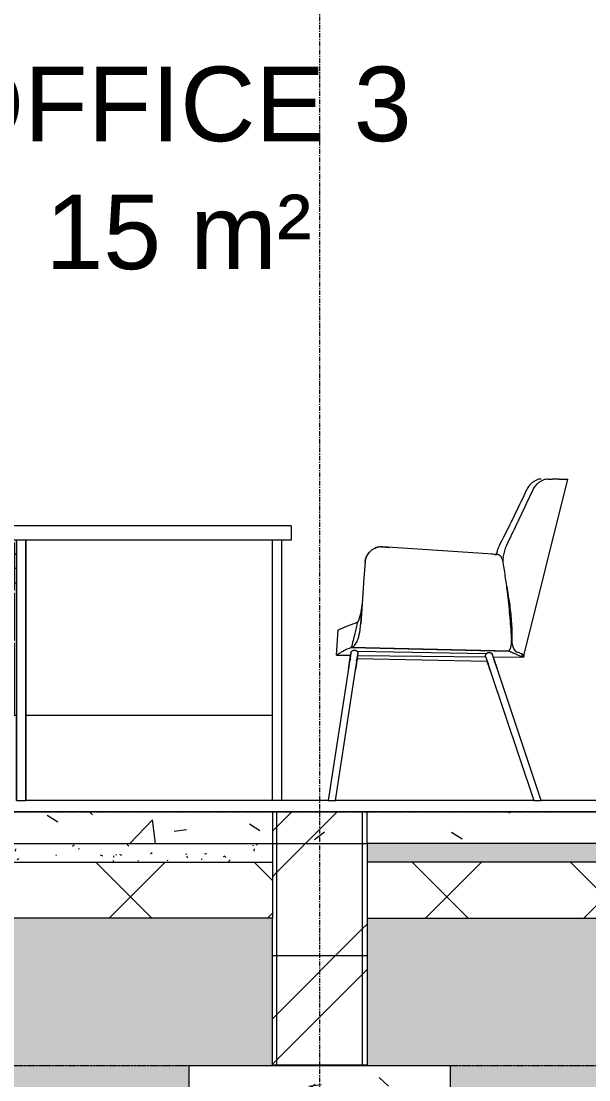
# Model space of a CAD drawing. Header units: millimetres. Extents: x -12186 to 152825, y -4386 to 9463.
# Drawn here: x 48005 to 49528, y -719 to 2120 of the extents above; entities that cross this region are included whole.
import ezdxf

# ---------------------------------------------------------------- set-up
doc = ezdxf.new("R2010")
doc.units = ezdxf.units.MM
doc.linetypes.add('1000 Dashed', pattern=[2, 1, -1])
doc.linetypes.add('Grid Line', pattern=[22.225, 12.7, -3.175, 3.175, -3.175])
for name, color, linetype, lineweight in [('A-AREA-IDEN', 2, 'Continuous', 5), ('A-DETL-GENF', 92, 'Continuous', 5), ('A-DETL-THIN', 151, 'Continuous', 5), ('A-FLOR', 192, 'Continuous', 9), ('A-FLOR-LEVL', 51, 'Continuous', 5), ('A-FLOR-PATT', 8, 'Continuous', 9), ('A-WALL', 113, 'Continuous', 9), ('A-WALL-PATT', 111, 'Continuous', 9), ('C-BLDG-PADS', 91, 'Continuous', 5), ('G-IMPT', 8, 'Continuous', 5), ('I-FURN', 30, 'Continuous', 5), ('I-WALL', 2, 'Continuous', 9), ('S-FNDN', 32, 'Continuous', 9), ('S-GRID', 1, 'Continuous', 5)]:
    doc.layers.add(name, color=color, linetype=linetype, lineweight=lineweight)
doc.styles.add('Arial_2', font='arial.ttf', dxfattribs={"height": 200})
pattern_1 = [(50, (47874, 3166), (728.737, -63.756), [76.2, -838.2]), (355, (47874, 3166), (-140.97, 764.23), [60.96, -670.56]), (100.451, (47934.7, 3160.7), (587.77, 700.467), [64.76, -712.36]), (46.184, (47874, 3369.2), (1084.32, -168.17), [114.3, -1257.3]), (96.636, (47964.3, 3355.2), (949.61, 989.71), [97.14, -1068.54]), (351.184, (47874, 3369.2), (949.62, 989.7), [91.44, -1005.84]), (21, (47975.6, 3318.4), (606.46, -409.06), [76.2, -838.2]), (326, (47975.6, 3318.4), (247.21, 736.75), [60.96, -670.56]), (71.451, (48026.1, 3284.34), (853.67, 327.685), [64.76, -712.36]), (37.5, (47873.98, 3166.03), (12.355, 338.22), [33.528, -628.904, 33.528, -647.192, -673.1]), (37.5, (47873.98, 3166.03), (12.355, 338.22), [-1343.152, 33.528, -639.572]), (7.5, (47874, 3166.03), (267.279, 400.722), [33.528, -354.584, 33.528, -613.664, -256.54]), (7.5, (47874, 3166.03), (267.279, 400.722), [-1035.304, 33.528, -223.012]), (327.5, (47647.42, 3166.03), (542.363, -22.915), [33.528, -220.472, 33.528, -758.952, -1051.56]), (327.5, (47647.42, 3166.03), (542.363, -22.915), [-1046.48, 33.528, -1018.032]), (317.5, (47545.8, 3166.03), (592.517, 101.707), [33.528, -296.672, 33.528, -492.76, -746.76]), (317.5, (47545.8, 3166.03), (592.517, 101.707), [-856.49, 33.53, -713.23])]
pattern_2 = [(45, (47874, 3166.03), (-251.447, 251.447), []), (45, (47874, 3547.03), (-251.447, 251.447), [])]
pattern_3 = [(45, (47873.98, 3166.03), (-212.132, 212.132), []), (135, (47873.98, 3166.03), (-212.132, -212.132), [])]

# ---------------------------------------------------------------- blocks, each defined once
blk = doc.blocks.new('Office_Desk_861 - 12ZDSK07_dwg-1042884-Section B-B')
at = {"layer": 'G-IMPT'}
for p, q in [((1234.7, 766.6), (472.7, 766.6)), ((472.7, 766.6), (472.7, 728.5)), ((1234.7, 766.6), (472.7, 766.6)), ((472.7, 728.5), (472.7, 766.6)), ((1234.7, 766.6), (1234.7, 728.5)), ((1234.7, 766.6), (1234.7, 728.5)), ((1234.7, 728.5), (472.7, 728.5)), ((491.7, 721), (472.7, 721)), ((472.7, 594), (472.7, 721)), ((491.7, 721), (472.7, 721)), ((472.7, 594), (472.7, 721)), ((491.7, 721), (491.7, 594)), ((498.1, 728.5), (498.1, 30)), ((498.1, 30), (498.1, 728.5)), ((523.4, 30), (523.4, 728.5)), ((523.4, 728.5), (523.4, 30)), ((1184, 728.5), (1184, 30)), ((1184, 728.5), (1184, 30)), ((1209.3, 728.5), (1209.3, 30)), ((1209.3, 728.5), (1209.3, 30)), ((-214.4, 690.4), (-543.3, 690.4)), ((-543.3, 690.4), (-543.3, 652.3)), ((-543.3, 690.4), (-214.4, 690.4)), ((-543.3, 690.4), (-543.3, 652.3)), ((-183.2, 690.4), (-200.7, 690.4)), ((-200.7, 690.4), (-183.2, 690.4)), ((472.7, 690.4), (-167.6, 690.4)), ((-167.6, 690.4), (472.7, 690.4)), ((498.1, 690.4), (491.7, 690.4)), ((491.7, 690.4), (498.1, 690.4)), ((438.5, 651.3), (438.5, 662.7)), ((472.7, 662.7), (438.5, 662.7)), ((-211.1, 652.3), (-543.3, 652.3)), ((-517.9, 30), (-517.9, 652.3)), ((-517.9, 652.3), (-517.9, 30)), ((-492.6, 652.3), (-492.6, 644.8)), ((-492.6, 652.3), (-492.6, 644.8)), ((-492.6, 652.3), (-492.6, 644.8)), ((-492.6, 644.8), (-492.6, 652.3)), ((-492.6, 644.8), (-211.1, 644.8)), ((-492.6, 644.8), (-492.6, 517.8)), ((-211.1, 644.8), (-492.6, 644.8)), ((-492.6, 517.8), (-492.6, 644.8)), ((-172.4, 652.3), (-198, 652.3)), ((-197.7, 644.8), (-170.4, 644.8)), ((-170.4, 644.8), (-197.7, 644.8)), ((438.5, 652.3), (-157, 652.3)), ((-155.2, 644.8), (-102.1, 644.8)), ((-102.1, 644.8), (-155.2, 644.8)), ((-102.1, 644.8), (-102.1, 652.3)), ((-102.1, 644.8), (-102.1, 652.3)), ((-102.1, 644.8), (-102.1, 652.3)), ((-102.1, 644.8), (-102.1, 517.8)), ((-102.1, 644.8), (-102.1, 517.8)), ((438.5, 651.3), (472.7, 651.3)), ((498.1, 652.3), (491.7, 652.3)), ((-102.1, 614.3), (-9.4, 614.3)), ((245.6, 614.3), (472.7, 614.3)), ((491.7, 614.3), (498.1, 614.3)), ((-342.9, 586.5), (-251.8, 586.5)), ((-342.9, 586.5), (-342.9, 575.1)), ((-251.8, 575.1), (-342.9, 575.1)), ((-251.8, 575.1), (-251.8, 586.5)), ((491.7, 594), (472.7, 594)), ((491.7, 594), (472.7, 594)), ((491.7, 586.4), (472.7, 586.4)), ((472.7, 459.4), (472.7, 586.4)), ((491.7, 586.4), (472.7, 586.4)), ((472.7, 459.4), (472.7, 586.4)), ((491.7, 586.4), (491.7, 459.4)), ((-492.6, 517.8), (-492.6, 510.2)), ((-492.6, 517.8), (-492.6, 510.2)), ((-219.3, 517.8), (-492.6, 517.8)), ((-219.3, 517.8), (-492.6, 517.8)), ((-492.6, 517.8), (-492.6, 510.2)), ((-492.6, 510.2), (-492.6, 517.8)), ((-166.8, 517.8), (-205.6, 517.8)), ((-166.8, 517.8), (-205.6, 517.8)), ((-102.1, 517.8), (-151.7, 517.8)), ((-102.1, 517.8), (-151.7, 517.8)), ((-102.1, 510.2), (-102.1, 517.8)), ((-102.1, 510.2), (-102.1, 517.8)), ((438.5, 528), (472.7, 528)), ((438.5, 528), (438.5, 516.7)), ((472.7, 516.7), (438.5, 516.7)), ((-492.6, 510.2), (-220.5, 510.2)), ((-492.6, 258.7), (-492.6, 510.2)), ((-492.6, 258.7), (-492.6, 510.2)), ((-492.6, 510.2), (-220.5, 510.2)), ((-207.1, 510.2), (-167.7, 510.2)), ((-207.1, 510.2), (-167.7, 510.2)), ((-152.7, 510.2), (-102.1, 510.2)), ((-152.7, 510.2), (-102.1, 510.2)), ((-102.1, 510.2), (-102.1, 396.6)), ((-102.1, 510.2), (-102.1, 396.6)), ((-102.1, 396.6), (-102.1, 510.2)), ((472.7, 459.4), (491.7, 459.4)), ((491.7, 459.4), (472.7, 459.4)), ((-251.8, 451.8), (-342.9, 451.8)), ((-342.9, 440.5), (-342.9, 451.8)), ((-251.8, 440.5), (-342.9, 440.5)), ((-251.8, 440.5), (-251.8, 451.8)), ((491.7, 451.8), (472.7, 451.8)), ((472.7, 258.7), (472.7, 451.8)), ((491.7, 451.8), (472.7, 451.8)), ((472.7, 258.7), (472.7, 451.8)), ((491.7, 451.8), (491.7, 258.7)), ((-102.1, 370), (-102.1, 337.2)), ((-102.1, 370), (-102.1, 337.2)), ((-102.1, 337.2), (-102.1, 370)), ((438.5, 382), (438.5, 393.4)), ((472.7, 393.4), (438.5, 393.4)), ((438.5, 382), (472.7, 382)), ((-102.1, 318.7), (-102.1, 258.7)), ((-102.1, 318.7), (-102.1, 258.7)), ((-102.1, 258.7), (-102.1, 318.7)), ((-492.6, 258.7), (-492.6, 30)), ((-492.6, 258.7), (-492.6, 30)), ((-102.1, 258.7), (-492.6, 258.7)), ((-102.1, 258.7), (-492.6, 258.7)), ((-102.1, 258.7), (39.3, 258.7)), ((86.8, 258.7), (153.8, 258.7)), ((216.3, 258.7), (472.7, 258.7)), ((491.7, 258.7), (472.7, 258.7)), ((491.7, 258.7), (472.7, 258.7)), ((491.7, 258.7), (498.1, 258.7)), ((523.4, 258.7), (1184, 258.7)), ((523.4, 258.7), (1184, 258.7)), ((498.1, 30), (523.4, 30)), ((1209.3, 30), (1184, 30))]:
    blk.add_line(p, q, dxfattribs=at)
blk = doc.blocks.new('Office_Desk_861 - Office_Desk_861-1042890-Section B-B')
blk.add_blockref('Office_Desk_861 - 12ZDSK07_dwg-1042884-Section B-B', (0, 0))
blk = doc.blocks.new('Coalesse_Bindu_LowBackGuestChair - FABRIC-1042231-Section B-B')
at = {"layer": 'I-FURN'}
for p, q in [((1480.6, 710.3), (1498.3, 709.1)), ((1498.3, 709.1), (1480.6, 710.3)), ((1480.6, 710.3), (1498.3, 709.1)), ((1498.3, 709.1), (1480.6, 710.3)), ((1785.8, 690), (1780.6, 690.3)), ((1780.6, 690.3), (1785.8, 690)), ((1356.4, 420.2), (1393.5, 419.7)), ((1393.9, 415.9), (1393.7, 414.7)), ((1412.3, 411.1), (1760.8, 404.2)), ((1412.3, 411.1), (1760.8, 404.2)), ((1777.1, 415.4), (1855.9, 414.5)), ((1858.8, 414.6), (1856, 414.6)), ((1859.1, 415.9), (1858.8, 414.6)), ((1858.8, 414.6), (1859.1, 415.9)), ((1388.9, 383.9), (1334.6, 30)), ((1388.9, 383.9), (1334.6, 30)), ((1353.9, 30), (1407.8, 381)), ((1353.9, 30), (1407.8, 381)), ((1769.4, 378.6), (1886.2, 30)), ((1769.4, 378.6), (1886.2, 30)), ((1906.3, 30), (1787.5, 384.6)), ((1906.3, 30), (1787.5, 384.6))]:
    blk.add_line(p, q, dxfattribs=at)
at = {"layer": 'I-FURN', "flags": 128}
for points in [[(1393.5, 413.5), (1393.3, 412.2), (1393.1, 410.8), (1392.9, 409.4), (1392.6, 408), (1392.4, 406.4), (1392.2, 404.9), (1391.9, 403.3), (1391.7, 401.6), (1391.4, 400), (1391.1, 398.2), (1390.9, 396.5), (1390.6, 394.7), (1390.3, 392.9), (1390, 391), (1389.7, 389.2), (1389.5, 387.3), (1389.2, 385.4), (1388.9, 383.9)], [(1388.9, 383.9), (1389.2, 385.8), (1389.5, 387.7), (1389.8, 389.6), (1390.1, 391.5), (1390.4, 393.3), (1390.7, 395.1), (1390.9, 396.9), (1391.2, 398.6), (1391.5, 400.3), (1391.7, 402), (1392, 403.6), (1392.2, 405.2), (1392.4, 406.8), (1392.7, 408.3), (1392.9, 409.7), (1393.1, 411.1), (1393.3, 412.5)], [(1393.5, 413.8), (1393.7, 415), (1393.9, 416.2)], [(1394.3, 419.1), (1393.8, 415.4), (1393.6, 414.1)], [(1393.6, 414.1), (1393.8, 415.3), (1394.3, 418.9)], [(1407.8, 381), (1408.1, 382.9), (1408.4, 384.8), (1408.6, 386.7), (1408.9, 388.6), (1409.2, 390.4), (1409.5, 392.2), (1409.8, 394), (1410, 395.7), (1410.3, 397.4), (1410.5, 399.1)], [(1410.5, 398.7), (1410.2, 397.1), (1410, 395.3), (1409.7, 393.6), (1409.4, 391.8), (1409.1, 390), (1408.9, 388.2), (1408.6, 386.3), (1408.3, 384.4), (1408, 382.5), (1407.8, 381)], [(1412.3, 410.6), (1412.1, 409.3), (1411.9, 407.9), (1411.7, 406.5), (1411.5, 405.1), (1411.2, 403.6), (1411, 402), (1410.7, 400.4)], [(1410.8, 400.7), (1411, 402.3), (1411.3, 403.9), (1411.5, 405.4), (1411.7, 406.8), (1411.9, 408.2), (1412.2, 409.6), (1412.4, 410.9)], [(1782.3, 400.1), (1782.8, 398.6), (1783.3, 397.1), (1783.8, 395.6), (1784.3, 394), (1784.8, 392.4), (1785.4, 390.8), (1785.9, 389.2), (1786.5, 387.6), (1787, 385.9), (1787.5, 384.6)], [(1787.5, 384.6), (1786.9, 386.3), (1786.4, 387.9), (1785.8, 389.6), (1785.3, 391.2), (1784.7, 392.8), (1784.2, 394.4), (1783.7, 395.9), (1783.2, 397.4), (1782.7, 398.9), (1782.4, 399.6)], [(1764.2, 394), (1764.7, 392.6), (1765.2, 391.1), (1765.7, 389.5), (1766.3, 388), (1766.8, 386.4), (1767.3, 384.8), (1767.9, 383.1), (1768.4, 381.5), (1769, 379.9), (1769.4, 378.6)], [(1769.4, 378.6), (1768.8, 380.2), (1768.3, 381.9), (1767.7, 383.5), (1767.2, 385.1), (1766.7, 386.7), (1766.1, 388.3), (1765.6, 389.9), (1765.1, 391.4), (1764.6, 392.9)]]:
    blk.add_lwpolyline(points, dxfattribs=at)
at = {"layer": 'I-FURN'}
for points in [[(1480.6, 710.3), (1479.5, 710.4), (1478.3, 710.4), (1477.2, 710.4)], [(1480.6, 710.3), (1479.5, 710.4), (1478.3, 710.4), (1477.2, 710.4)], [(1477.3, 710.4), (1478.4, 710.4), (1479.5, 710.4), (1480.6, 710.3)], [(1477.3, 710.4), (1478.4, 710.4), (1479.5, 710.4), (1480.6, 710.3)], [(1785.7, 690), (1784, 690.1), (1782.3, 690.2), (1780.6, 690.3)], [(1785.7, 690), (1784, 690.1), (1782.3, 690.2), (1780.6, 690.3)], [(1855.7, 414.6), (1856, 414.4), (1856, 414.4), (1855.7, 414.6)]]:
    blk.add_open_spline(points, degree=3, dxfattribs=at)
blk = doc.blocks.new('Coalesse_Bindu_LowBackGuestChair - FABRIC-V227-Section B-B')
at = {"layer": 'I-FURN'}
for p, q in [((1859.6, 417.9), (1977.6, 892.1)), ((1925.1, 892.1), (1935.4, 892.1)), ((1953.3, 892.1), (1935.4, 892.1)), ((1953.3, 892.1), (1977.6, 892.1)), ((1480.6, 710.3), (1498.9, 709.1)), ((1789.7, 689.7), (1480.6, 710.3)), ((1480.6, 710.3), (1498.3, 709.1)), ((1498.9, 709.1), (1480.6, 710.3)), ((1780.6, 690.3), (1785.8, 690)), ((1421.8, 503.6), (1425.3, 554.2)), ((1356.4, 420.2), (1361.1, 487.5)), ((1820.5, 430.9), (1396.4, 440.2)), ((1396.4, 440.2), (1817.3, 431)), ((1759.1, 423.3), (1411.5, 430.1)), ((1826.6, 427.6), (1824.2, 428.4)), ((1356.4, 420.2), (1394.7, 419.7)), ((1412.3, 411.1), (1760.9, 404.2)), ((1412.3, 411.1), (1760.9, 404.2)), ((1412.8, 413.5), (1412.4, 411.4)), ((1413.7, 419.8), (1414.1, 422.2)), ((1413.7, 419.5), (1757.3, 415.6)), ((1757.4, 414.4), (1758.5, 411.1)), ((1777.1, 415.4), (1855.9, 414.5)), ((1853.1, 423.9), (1855.9, 414.5)), ((1858.8, 414.6), (1856, 414.6)), ((1858.8, 414.6), (1859.1, 415.9)), ((1388.9, 383.9), (1334.6, 30)), ((1388.9, 383.9), (1334.6, 30)), ((1353.9, 30), (1407.8, 381)), ((1353.9, 30), (1407.8, 381)), ((1769.4, 378.6), (1886.2, 30)), ((1769.4, 378.6), (1886.2, 30)), ((1906.3, 30), (1787.5, 384.6)), ((1906.3, 30), (1787.5, 384.6))]:
    blk.add_line(p, q, dxfattribs=at)
at = {"layer": 'I-FURN', "flags": 128}
for points in [[(1805.2, 736.8), (1799.4, 725.3), (1793.6, 713.8)], [(1433.3, 669.1), (1430.4, 627.3), (1427.5, 585.7), (1424.6, 544.5), (1421.8, 503.6)], [(1817.5, 578.9), (1818.6, 572.3), (1819.6, 565.7)], [(1826.9, 462.5), (1827.6, 452.1), (1829.5, 443.2), (1832.4, 436.2), (1836.2, 431.2)], [(1395.3, 425.5), (1395.4, 425.8), (1395.5, 426.2), (1395.6, 426.6), (1395.7, 426.9), (1395.8, 427.3), (1395.9, 427.7), (1396.1, 428), (1396.2, 428.3), (1396.4, 428.7), (1396.6, 429), (1396.8, 429.3), (1397, 429.6), (1397.3, 429.9), (1397.5, 430.2), (1397.8, 430.5), (1398, 430.8), (1398.3, 431.1), (1398.6, 431.3), (1398.9, 431.5), (1399.2, 431.8), (1399.5, 432), (1399.8, 432.2), (1400.2, 432.4), (1400.5, 432.6), (1400.9, 432.7), (1401.2, 432.9), (1401.6, 433), (1401.9, 433.1), (1402.3, 433.2), (1402.7, 433.3), (1403, 433.4), (1403.4, 433.4), (1403.8, 433.5), (1404.2, 433.5), (1404.6, 433.5), (1404.9, 433.5), (1405.3, 433.5), (1405.7, 433.5), (1406.1, 433.4), (1406.2, 433.4)], [(1406.2, 433.4), (1406.6, 433.4), (1406.9, 433.3), (1407.3, 433.2), (1407.7, 433.1), (1408, 433), (1408.4, 432.8), (1408.7, 432.7), (1409.1, 432.5), (1409.4, 432.3), (1409.7, 432.1), (1410, 431.9), (1410.4, 431.7), (1410.7, 431.5), (1411, 431.2), (1411.2, 431), (1411.5, 430.7), (1411.8, 430.4), (1412, 430.1), (1412.3, 429.8), (1412.5, 429.5), (1412.7, 429.2), (1412.9, 428.9), (1413.1, 428.6), (1413.3, 428.2), (1413.4, 427.9), (1413.6, 427.5), (1413.7, 427.2), (1413.8, 426.8), (1413.9, 426.4), (1414, 426.1), (1414.1, 425.7), (1414.2, 425.3), (1414.2, 425), (1414.2, 424.6), (1414.3, 424.2), (1414.3, 423.8), (1414.2, 423.4), (1414.2, 423), (1414.2, 422.7), (1414.1, 422.6)], [(1757.2, 414.8), (1757.1, 415.2), (1757, 415.6), (1757, 415.9), (1756.9, 416.3), (1756.8, 416.7), (1756.8, 417.1), (1756.8, 417.4), (1756.8, 417.8), (1756.8, 418.2), (1756.8, 418.6), (1756.8, 419), (1756.9, 419.3), (1756.9, 419.7), (1757, 420.1), (1757.1, 420.5), (1757.2, 420.8), (1757.4, 421.2), (1757.5, 421.5), (1757.6, 421.9), (1757.8, 422.2), (1758, 422.6), (1758.2, 422.9), (1758.4, 423.2), (1758.6, 423.5), (1758.9, 423.8), (1759.1, 424.1), (1759.4, 424.4), (1759.6, 424.7), (1759.9, 424.9), (1760.2, 425.2), (1760.5, 425.4), (1760.8, 425.6), (1761.1, 425.9), (1761.4, 426.1), (1761.8, 426.2), (1762.1, 426.4), (1762.4, 426.6), (1762.8, 426.7), (1763.2, 426.9), (1763.3, 426.9)], [(1763.3, 426.9), (1763.6, 427), (1764, 427.1), (1764.4, 427.2), (1764.7, 427.3), (1765.1, 427.3), (1765.5, 427.4), (1765.9, 427.4), (1766.2, 427.4), (1766.6, 427.4), (1767, 427.4), (1767.4, 427.3), (1767.8, 427.3), (1768.1, 427.2), (1768.5, 427.1), (1768.9, 427), (1769.2, 426.9), (1769.6, 426.8), (1770, 426.6), (1770.3, 426.5), (1770.6, 426.3), (1771, 426.1), (1771.3, 425.9), (1771.6, 425.7), (1771.9, 425.5), (1772.2, 425.3), (1772.5, 425), (1772.8, 424.8), (1773.1, 424.5), (1773.4, 424.2), (1773.6, 424), (1773.8, 423.7), (1774.1, 423.4), (1774.3, 423), (1774.5, 422.7), (1774.7, 422.4), (1774.8, 422), (1775, 421.7), (1775.1, 421.3), (1775.3, 421), (1775.3, 420.9)], [(1824.2, 428.4), (1821.6, 429.7), (1820.2, 430.8)], [(1395.3, 425.5), (1395.3, 425.4), (1395.3, 425.3), (1395.3, 425.1), (1395.2, 424.8), (1395.2, 424.5), (1395.1, 424.1), (1395, 423.6), (1394.9, 423), (1394.8, 422.4), (1394.7, 421.7), (1394.6, 420.9), (1394.5, 420), (1394.3, 419.1), (1394.2, 418.1), (1394, 417), (1393.9, 415.9), (1393.7, 414.7), (1393.5, 413.5), (1393.3, 412.2), (1393.1, 410.8), (1392.9, 409.4), (1392.6, 408), (1392.4, 406.4), (1392.2, 404.9), (1391.9, 403.3), (1391.7, 401.6), (1391.4, 400), (1391.1, 398.2), (1390.9, 396.5), (1390.6, 394.7), (1390.3, 392.9), (1390, 391), (1389.7, 389.2), (1389.5, 387.3), (1389.2, 385.4), (1388.9, 383.9)], [(1388.9, 383.9), (1389.2, 385.8), (1389.5, 387.7), (1389.8, 389.6), (1390.1, 391.5), (1390.4, 393.3), (1390.7, 395.1), (1390.9, 396.9), (1391.2, 398.6), (1391.5, 400.3), (1391.7, 402), (1392, 403.6), (1392.2, 405.2), (1392.4, 406.8), (1392.7, 408.3), (1392.9, 409.7), (1393.1, 411.1), (1393.3, 412.5)], [(1393.5, 413.8), (1393.7, 415), (1393.9, 416.2)], [(1395.2, 407.2), (1395, 407.5), (1394.8, 407.8), (1394.6, 408.1), (1394.5, 408.5), (1394.3, 408.8), (1394.1, 409.2), (1394, 409.5), (1393.9, 409.9), (1393.8, 410.3), (1393.7, 410.6), (1393.6, 411), (1393.6, 411.4), (1393.5, 411.8), (1393.5, 412.1), (1393.5, 412.5), (1393.5, 412.9), (1393.5, 413.3), (1393.5, 413.7), (1393.6, 414)], [(1395.3, 425.1), (1394.3, 419.1), (1393.8, 415.4), (1393.6, 414.1)], [(1393.6, 414.1), (1393.8, 415.3), (1394.3, 418.9), (1394.6, 420.5)], [(1395.3, 425.1), (1395.3, 425.3), (1395.3, 425.4), (1395.3, 425.5)], [(1407.8, 381), (1408.1, 382.9), (1408.4, 384.8), (1408.6, 386.7), (1408.9, 388.6), (1409.2, 390.4), (1409.5, 392.2), (1409.8, 394), (1410, 395.7), (1410.3, 397.4), (1410.5, 399.1), (1410.8, 400.7), (1411, 402.3), (1411.3, 403.9), (1411.5, 405.4), (1411.7, 406.8), (1411.9, 408.2), (1412.2, 409.6), (1412.4, 410.9), (1412.5, 412.1), (1412.7, 413.3), (1412.9, 414.4), (1413, 415.4), (1413.2, 416.4), (1413.3, 417.3), (1413.5, 418.2), (1413.6, 418.9), (1413.7, 419.6), (1413.8, 420.3), (1413.9, 420.8), (1413.9, 421.3), (1414, 421.7), (1414.1, 422), (1414.1, 422.3), (1414.1, 422.4), (1414.1, 422.5), (1414.1, 422.6)], [(1412.3, 410.6), (1412.1, 409.3), (1411.9, 407.9), (1411.7, 406.5), (1411.5, 405.1), (1411.2, 403.6), (1411, 402), (1410.7, 400.4), (1410.5, 398.7), (1410.2, 397.1), (1410, 395.3), (1409.7, 393.6), (1409.4, 391.8), (1409.1, 390), (1408.9, 388.2), (1408.6, 386.3), (1408.3, 384.4), (1408, 382.5), (1407.8, 381)], [(1412.3, 410.9), (1412.3, 410.5), (1412.2, 410.1), (1412.1, 409.8), (1411.9, 409.4), (1411.8, 409.1), (1411.6, 408.7), (1411.5, 408.4), (1411.3, 408), (1411.1, 407.7), (1410.9, 407.4), (1410.7, 407.1), (1410.4, 406.8), (1410.2, 406.5), (1409.9, 406.2), (1409.7, 405.9), (1409.4, 405.7), (1409.1, 405.4), (1408.8, 405.2)], [(1412.4, 411.2), (1412.6, 412.4), (1413.1, 416), (1413.4, 418)], [(1414.1, 422.6), (1414.1, 422.5), (1414.1, 422.4), (1414.1, 422.2), (1414.1, 422.2)], [(1757.2, 414.8), (1757.3, 414.8), (1757.3, 414.7), (1757.3, 414.5), (1757.4, 414.3), (1757.5, 414), (1757.7, 413.6), (1757.8, 413.2), (1758, 412.7), (1758.2, 412.1), (1758.4, 411.5), (1758.6, 410.8), (1758.8, 410.1), (1759.1, 409.3), (1759.4, 408.4), (1759.7, 407.5), (1760, 406.5), (1760.4, 405.5), (1760.8, 404.4), (1761.1, 403.2), (1761.5, 402.1), (1761.9, 400.8), (1762.4, 399.5), (1762.8, 398.2), (1763.3, 396.9), (1763.7, 395.5), (1764.2, 394), (1764.7, 392.6), (1765.2, 391.1), (1765.7, 389.5), (1766.3, 388), (1766.8, 386.4), (1767.3, 384.8), (1767.9, 383.1), (1768.4, 381.5), (1769, 379.9), (1769.4, 378.6)], [(1757.4, 414.4), (1757.3, 414.6), (1757.3, 414.7), (1757.3, 414.8), (1757.2, 414.8)], [(1759.2, 409.1), (1760.7, 404.6), (1761.5, 402), (1761.8, 401.4)], [(1761.8, 401.4), (1761.4, 402.4), (1761, 403.6)], [(1769.4, 378.6), (1768.8, 380.2), (1768.3, 381.9), (1767.7, 383.5), (1767.2, 385.1), (1766.7, 386.7), (1766.1, 388.3), (1765.6, 389.9), (1765.1, 391.4), (1764.6, 392.9), (1764.1, 394.3), (1763.6, 395.8), (1763.2, 397.2), (1762.7, 398.5), (1762.3, 399.8), (1761.9, 401.1), (1761.4, 402.3), (1761, 403.5)], [(1765.4, 396.5), (1765.1, 396.8), (1764.8, 397), (1764.5, 397.2), (1764.2, 397.5), (1764, 397.8), (1763.7, 398), (1763.5, 398.3), (1763.2, 398.6), (1763, 398.9), (1762.8, 399.2), (1762.6, 399.6), (1762.4, 399.9), (1762.2, 400.2), (1762.1, 400.6), (1761.9, 400.9), (1761.8, 401.3), (1761.8, 401.4)], [(1775.3, 420.9), (1775.3, 420.9), (1775.4, 420.8), (1775.4, 420.6), (1775.5, 420.4)], [(1787.5, 384.6), (1786.9, 386.3), (1786.4, 387.9), (1785.8, 389.6), (1785.3, 391.2), (1784.7, 392.8), (1784.2, 394.4), (1783.7, 395.9), (1783.2, 397.4), (1782.7, 398.9), (1782.2, 400.4), (1781.7, 401.8), (1781.2, 403.2), (1780.8, 404.6), (1780.3, 405.9), (1779.9, 407.1), (1779.5, 408.4), (1779.1, 409.5), (1778.7, 410.7), (1778.4, 411.7), (1778, 412.8), (1777.7, 413.7), (1777.4, 414.6), (1777.1, 415.5), (1776.8, 416.3), (1776.6, 417), (1776.4, 417.7), (1776.2, 418.3), (1776, 418.9), (1775.8, 419.3), (1775.7, 419.8), (1775.6, 420.1), (1775.5, 420.4), (1775.4, 420.6), (1775.3, 420.8), (1775.3, 420.9), (1775.3, 420.9)], [(1779.8, 407.4), (1779.5, 408.4), (1778.5, 411.3), (1776.9, 416.1), (1775.5, 420.4)], [(1778.9, 410.1), (1779.7, 407.9), (1779.8, 407.4)], [(1779.2, 409.3), (1779.6, 408.1), (1780, 406.9), (1780.4, 405.6), (1780.9, 404.3), (1781.3, 402.9), (1781.8, 401.5), (1782.3, 400.1), (1782.8, 398.6), (1783.3, 397.1), (1783.8, 395.6), (1784.3, 394), (1784.8, 392.4), (1785.4, 390.8), (1785.9, 389.2), (1786.5, 387.6), (1787, 385.9), (1787.5, 384.6)], [(1779.8, 407.4), (1779.9, 407.1), (1780, 406.7), (1780.1, 406.3), (1780.2, 406), (1780.2, 405.6), (1780.3, 405.2), (1780.3, 404.8), (1780.3, 404.4), (1780.3, 404.1), (1780.3, 403.7), (1780.2, 403.3), (1780.2, 402.9), (1780.1, 402.5), (1780, 402.2), (1779.9, 401.8), (1779.8, 401.4)], [(1859.6, 417.9), (1859.1, 415.9), (1858.8, 414.6)], [(1334.7, 30), (1335.2, 30), (1336.3, 30), (1337.8, 30), (1339.8, 30), (1341.9, 30), (1344.2, 30)], [(1344.2, 30), (1346.5, 30), (1348.7, 30), (1350.6, 30), (1352.2, 30), (1353.2, 30), (1353.8, 30)], [(1886.3, 30), (1886.9, 30), (1888, 30), (1889.6, 30), (1891.6, 30), (1893.9, 30), (1896.3, 30)], [(1896.3, 30), (1898.7, 30), (1900.9, 30), (1902.9, 30), (1904.5, 30), (1905.7, 30), (1906.2, 30)]]:
    blk.add_lwpolyline(points, dxfattribs=at)
at = {"layer": 'I-FURN'}
blk.add_ellipse((1498.7, 1639.1), major_axis=(-402.5, 1221.1), ratio=0.234881, start_param=2.916854, end_param=2.93027, dxfattribs=at)
for points, knots in [([(1893.6, 889.6), (1891, 888.5), (1887.1, 886.5), (1882.1, 882.8), (1879, 880.1), (1876.7, 877.8), (1874.5, 875.3), (1870.8, 870.7), (1868.2, 866.3), (1866.8, 863.2)], [0, 0, 0, 0, 0.25, 0.375, 0.5, 0.5625, 0.625, 0.75, 1, 1, 1, 1]), ([(1925.1, 892.1), (1923.1, 892.1), (1919.8, 891.8), (1915.1, 890.7), (1910.3, 889), (1906.7, 887.3), (1904.3, 886)], [-1, -1, -1, -1, -0.666667, -0.5, -0.333333, 0, 0, 0, 0]), ([(1480.6, 710.3), (1478.9, 710.4), (1476.8, 710.5), (1474.2, 710.3), (1472.5, 710.1), (1470.1, 709.8), (1467.5, 709.3), (1465.2, 708.7), (1463.5, 708.1), (1461.8, 707.5), (1459.5, 706.6), (1457.9, 705.8), (1456.8, 705.2)], [-1, -1, -1, -1, -0.785714, -0.732143, -0.678571, -0.571429, -0.428571, -0.357143, -0.285714, -0.214286, -0.142857, 0, 0, 0, 0]), ([(1793.6, 713.8), (1791.5, 709.5), (1788.3, 701.7), (1786.2, 693.5), (1785.6, 689.8)], [-1, -1, -1, -1, -0.75, -0.5523029, -0.5523029, -0.5523029, -0.5523029]), ([(1812.6, 713.8), (1808.3, 704.8), (1804.1, 690.5), (1803.2, 675.8), (1803.3, 671.1)], [-1, -1, -1, -1, -0.5, -0.2620376, -0.2620376, -0.2620376, -0.2620376]), ([(1436.3, 682.3), (1436.3, 682.4), (1437.2, 684.6), (1438.3, 686.8), (1439.5, 688.7)], [-0.7049321, -0.7049321, -0.7049321, -0.7049321, -0.7, -0.5505841, -0.5505841, -0.5505841, -0.5505841]), ([(1436.3, 682.3), (1436.9, 683.8), (1437.9, 686), (1439.1, 688.1), (1439.5, 688.7)], [0.2950679, 0.2950679, 0.2950679, 0.2950679, 0.4, 0.4494159, 0.4494159, 0.4494159, 0.4494159]), ([(1441.5, 691.9), (1442.2, 692.8), (1443.6, 694.6), (1445.1, 696.3), (1446, 697.1)], [-0.4690345, -0.4690345, -0.4690345, -0.4690345, -0.4, -0.3215841, -0.3215841, -0.3215841, -0.3215841]), ([(1785.7, 690), (1784, 690.1), (1779.3, 690.4), (1774.9, 690.7), (1772.2, 690.9)], [-0.7842201, -0.7842201, -0.7842201, -0.7842201, -0.5, 0, 0, 0, 0]), ([(1799.6, 682.4), (1799.4, 682.8), (1798.9, 683.5), (1798.3, 684.3), (1797.7, 684.8), (1797.3, 685.3), (1796.9, 685.6), (1796.4, 686.1), (1795.4, 686.9), (1794.2, 687.7), (1793.3, 688.3), (1792.7, 688.5), (1792.4, 688.7), (1792.2, 688.8), (1791.9, 689), (1791.6, 689.1), (1791.2, 689.3), (1790.9, 689.4), (1790.5, 689.5), (1790.1, 689.6), (1789.8, 689.7), (1789.7, 689.7)], [-1, -1, -1, -1, -0.892857, -0.839286, -0.785714, -0.732143, -0.705357, -0.678571, -0.571429, -0.428571, -0.357143, -0.321429, -0.285714, -0.267857, -0.25, -0.214286, -0.178571, -0.142857, -0.107143, -0.071429, 0, 0, 0, 0]), ([(1826.6, 466.3), (1825.4, 486.5), (1822.4, 527.5), (1816.5, 583), (1809.8, 631.9), (1805.3, 659.9), (1802.9, 674)], [-1, -1, -1, -1, -0.7, -0.4, -0.2, 0, 0, 0, 0]), ([(1361.1, 487.5), (1361.1, 487.5), (1364.4, 489.1), (1377.2, 494.8), (1393, 501.1), (1402.9, 504.8), (1408.3, 506.7)], [0.5, 0.5, 0.5, 0.5, 0.6666667, 0.8333333, 0.9166667, 1, 1, 1, 1]), ([(1401.1, 442.7), (1403.8, 444.6), (1408.8, 450.2), (1415.6, 465), (1418.8, 479.1), (1420, 487.8)], [-1, -1, -1, -1, -0.7, -0.4, 0, 0, 0, 0]), ([(1817.3, 431), (1818.2, 431.4), (1819.5, 432.3), (1821.1, 434.2), (1822.5, 436.6), (1824.2, 440.3), (1825.5, 445.5), (1826.3, 450.7), (1826.8, 457.2), (1826.8, 462.5), (1826.6, 466.3)], [-1, -1, -1, -1, -0.85, -0.775, -0.7, -0.55, -0.4, -0.3, -0.2, 0, 0, 0, 0]), ([(1375.8, 431.3), (1372.5, 429.5), (1366.7, 426.3), (1358.7, 421.6), (1356.4, 420.2), (1356.4, 420.2)], [0, 0, 0, 0, 0.125, 0.25, 0.5, 0.5, 0.5, 0.5])]:
    blk.add_open_spline(points, degree=3, knots=knots, dxfattribs=at)
for points in [[(1897.9, 881.6), (1894.9, 879.2), (1889.3, 873.6), (1885.1, 866.8), (1883.4, 863.2)], [(1905.8, 892.1), (1904, 892.1), (1900.1, 891.8), (1895.8, 890.5), (1893.6, 889.6)], [(1904.3, 886), (1903.2, 885.3), (1901, 884), (1898.9, 882.4), (1897.9, 881.6)], [(1866.8, 863.2), (1856.8, 842), (1836.6, 799.8), (1815.8, 757.7), (1805.2, 736.8)], [(1883.4, 863.2), (1875.6, 846.6), (1859.9, 813.4), (1836.3, 763.6), (1820.5, 730.4), (1812.6, 713.8)], [(1480.6, 710.3), (1479.5, 710.4), (1478.3, 710.4), (1477.2, 710.4)], [(1477.3, 710.4), (1478.4, 710.4), (1479.5, 710.4), (1480.6, 710.3)], [(1477.3, 710.4), (1478.4, 710.4), (1479.5, 710.4), (1480.6, 710.3)], [(1456.8, 705.2), (1450.1, 701.7), (1438.7, 691.2), (1433.8, 676.5), (1433.3, 669.1)], [(1441.5, 691.9), (1442.9, 693.8), (1444.3, 695.5), (1445.9, 697.1)], [(1448.7, 699.7), (1450.6, 701.3), (1452.6, 702.8), (1454.7, 704.1)], [(1448.7, 699.7), (1450.6, 701.3), (1452.6, 702.8), (1454.7, 704.1)], [(1458, 705.8), (1459, 706.3), (1461.1, 707.3), (1463.2, 708), (1464.3, 708.4)], [(1458, 705.8), (1459, 706.3), (1461.1, 707.3), (1463.2, 708), (1464.3, 708.4)], [(1789.7, 689.7), (1786.6, 689.9), (1780.6, 690.3), (1774.9, 690.7), (1772.2, 690.9)], [(1802.9, 674), (1802.6, 675.5), (1801.8, 678.4), (1800.5, 681.1), (1799.6, 682.4)], [(1433.3, 669.1), (1433.5, 672.1), (1434.1, 675.2), (1434.9, 678.2)], [(1433.3, 669.1), (1433.5, 672.1), (1434.1, 675.2), (1434.9, 678.2)], [(1813.6, 603.6), (1814.9, 595.4), (1816.2, 587.1), (1817.5, 578.9)], [(1425.6, 559.5), (1424.8, 551.8), (1422.4, 536.3), (1418.4, 520.9), (1416, 513.2)], [(1819.6, 565.7), (1820.9, 557.7), (1823.1, 541.7), (1825.5, 518.1), (1827, 494.8), (1827.2, 479.9), (1827.1, 472.5)], [(1416, 513.2), (1415.8, 512.7), (1415.5, 511.9), (1415, 510.7), (1414.5, 509.8), (1414, 509.1), (1413.6, 508.9), (1413.4, 508.8)], [(1413.4, 508.8), (1412.2, 503.7), (1409.7, 493.5), (1407.1, 483.2), (1405.9, 478.1)], [(1413.4, 508.8), (1412.2, 503.7), (1409.7, 493.5), (1407.1, 483.2), (1405.9, 478.1)], [(1408.3, 506.7), (1408.5, 506.8), (1409, 507), (1409.5, 507.2), (1409.8, 507.3)], [(1409.8, 507.3), (1410.4, 507.5), (1411.7, 508), (1412.9, 508.5), (1413.4, 508.8)], [(1420, 487.8), (1420.4, 490.4), (1421.1, 495.7), (1421.6, 501), (1421.8, 503.6)], [(1405.9, 478.1), (1404.2, 471.8), (1401, 459.2), (1397.9, 446.6), (1396.4, 440.2)], [(1405.9, 478.1), (1404.2, 471.8), (1401, 459.2), (1397.9, 446.6), (1396.4, 440.2)], [(1826.7, 458.8), (1826.8, 460), (1826.9, 461.2), (1826.9, 462.5)], [(1827, 466.9), (1827, 466.2), (1827, 464.7), (1827, 463.2), (1826.9, 462.5)], [(1827.1, 472.5), (1827.1, 471.6), (1827.1, 469.7), (1827, 467.8), (1827, 466.9)], [(1396.4, 440.2), (1392.3, 438.8), (1384.9, 435.9), (1378.6, 432.9), (1375.8, 431.3)], [(1396.4, 440.2), (1397.1, 440.5), (1398.6, 441.2), (1400.2, 442.1), (1401.1, 442.7)], [(1836.2, 431.2), (1837, 430.5), (1838.7, 429.3), (1840.3, 428.6), (1841.2, 428.4)], [(1841.2, 428.4), (1844.5, 427.4), (1850.4, 425.5), (1854.3, 423.6), (1855.9, 422.6)], [(1855.7, 414.6), (1856.6, 414.2), (1853.7, 415.6), (1840.9, 421.4), (1832.1, 425.3)], [(1855.9, 422.6), (1857.3, 421.6), (1859.3, 420), (1859.8, 418.5), (1859.6, 417.9)]]:
    blk.add_open_spline(points, degree=3, dxfattribs=at)

msp = doc.modelspace()

# ---------------------------------------------------------------- hatches: boundary and pattern name
at = {"layer": 'A-DETL-GENF'}
h = msp.add_hatch(dxfattribs=at)
h.set_pattern_fill('FP_96', color=135, style=0, pattern_type=2)
h.set_pattern_definition([(45, (47838.48, 3201.53), (0, 424.264), [300, -300]), (45, (47767.98, 3272.03), (0, 424.264), [300, -300]), (45, (47696.98, 3343.03), (0, 424.264), [300, -300]), (135, (48121.48, 3413.53), (-424.264, 3e-14), [300, -300]), (135, (48191.98, 3484.03), (-424.264, 3e-14), [300, -300]), (135, (48262.98, 3555.03), (-424.264, 3e-14), [300, -300])])
h.paths.add_polyline_path([(54715.8, -2196.1), (69940.2, -2196.1), (69940.2, 0), (55296.9, 0), (55296.9, -680), (55519.9, -680), (55519.9, -980), (54819.9, -980), (54819.9, -680), (55042.9, -680), (55042.9, -285), (48932.9, -285), (48932.9, -680), (49155.9, -680), (49155.9, -980), (48455.9, -980), (48455.9, -680), (48678.9, -680), (48678.9, -285), (46724.9, -285), (46724.9, -680), (46947.9, -680), (46947.9, -980), (46247.9, -980), (46247.9, -680), (46470.9, -680), (46470.9, -54), (46368, -81.6), (44301.8, -52.1), (43824.7, -39), (42874.6, 77.7), (42874.6, -2196.1), (53024.2, -2196.1)])
h = msp.add_hatch(dxfattribs=at)
h.set_pattern_fill('FP_110', style=0, pattern_type=2)
h.set_pattern_definition([(180, (-6688.98, 34807.58), (-132, 228), [6, -201, 3, -87, -219]), (180, (-6688.98, 34807.58), (-132, 228), [-297, 6, -213]), (170, (-6631.98, 34930.58), (-80.6761, 285.3443), [3, -51, 6, -159, -201]), (170, (-6631.98, 34930.58), (-80.6761, 285.3443), [-219, 3, -198]), (160, (-6601.98, 34834.58), (-133.47095, 220.97625), [6, -165, 3, -123, -102]), (160, (-6601.98, 34834.58), (-133.47095, 220.97625), [-297, 6, -96]), (150, (-6688.98, 34816.58), (21.96926, 254.0519), [3, -99, 6, -147, -198]), (150, (-6688.98, 34816.58), (21.96926, 254.0519), [-255, 3, -195]), (140, (-6604.98, 34882.58), (-33.83592, 216.37036), [6, -132, 3, -84, -159]), (140, (-6604.98, 34882.58), (-33.83592, 216.37036), [-225, 6, -153]), (130, (-6649.98, 34774.58), (80.24786, 235.7335), [3, -111, 6, -183, -96]), (130, (-6649.98, 34774.58), (80.24786, 235.7335), [-303, 3, -93]), (120, (-6658.98, 34795.58), (99.473, 223.70766), [6, -123, 3, -144, -117]), (120, (-6658.98, 34795.58), (99.473, 223.70766), [-276, 6, -111]), (110, (-6625.98, 34759.58), (109.89227, 215.58685), [3, -57, 6, -96, -135]), (110, (-6625.98, 34759.58), (109.89227, 215.58685), [-162, 3, -132]), (100, (-6640.98, 34936.58), (208.56534, 164.71945), [6, -132, 3, -156, -153]), (100, (-6640.98, 34936.58), (208.56534, 164.71945), [-297, 6, -147]), (90, (-6658.98, 34807.58), (264, 111), [3, -93, 6, -183, -189]), (90, (-6658.98, 34807.58), (264, 111), [-285, 3, -186]), (80, (-6610.98, 34900.58), (239.1082, 146.7081), [6, -117, 3, -96, -225]), (80, (-6610.98, 34900.58), (239.1082, 146.7081), [-222, 6, -219]), (70, (-6589.98, 34729.58), (223.52587, 87.8475), [3, -78, 6, -159, -177]), (70, (-6589.98, 34729.58), (223.52587, 87.8475), [-246, 3, -174]), (60, (-6508.98, 34765.58), (291.8461, 25.4923), [6, -201, 3, -93, -129]), (60, (-6508.98, 34765.58), (291.8461, 25.4923), [-303, 6, -123]), (50, (-6574.98, 34699.58), (288.3003, 63.55263), [3, -66, 6, -129, -171]), (50, (-6574.98, 34699.58), (288.3003, 63.55263), [-204, 3, -168]), (40, (-6484.98, 34939.58), (209.02667, -20.4169), [6, -108, 3, -93, -132]), (40, (-6484.98, 34939.58), (209.02667, -20.4169), [-210, 6, -126]), (30, (-6733.98, 34681.58), (236.325, -175.3269), [3, -84, 6, -186, -174]), (30, (-6733.98, 34681.58), (236.325, -175.3269), [-279, 3, -171]), (20, (-6535.98, 34849.58), (229.6926, -139.8761), [6, -126, 3, -114, -189]), (20, (-6535.98, 34849.58), (229.6926, -139.8761), [-249, 6, -183]), (10, (-6553.98, 34777.58), (211.4765, -145.4878), [3, -99, 6, -135, -135]), (10, (-6553.98, 34777.58), (211.4765, -145.4878), [-243, 3, -132])])
h.paths.add_polyline_path([(47737.9, -135), (48678.9, -135), (48678.9, -85), (46724.9, -85), (46724.9, -135), (47526.5, -135)])
h = msp.add_hatch(dxfattribs=at)
h.set_pattern_fill('FP_112', style=0, pattern_type=2)
h.set_pattern_definition([(0, (104300.69, 34807.58), (132, 228), [6, -201, 3, -87, -219]), (0, (104300.69, 34807.58), (132, 228), [-297, 6, -213]), (10, (104243.69, 34930.58), (80.6761, 285.3443), [3, -51, 6, -159, -201]), (10, (104243.69, 34930.58), (80.6761, 285.3443), [-219, 3, -198]), (20, (104213.69, 34834.58), (133.47095, 220.97625), [6, -165, 3, -123, -102]), (20, (104213.69, 34834.58), (133.47095, 220.97625), [-297, 6, -96]), (30, (104300.69, 34816.58), (-21.96926, 254.0519), [3, -99, 6, -147, -198]), (30, (104300.69, 34816.58), (-21.96926, 254.0519), [-255, 3, -195]), (40, (104216.69, 34882.58), (33.83592, 216.37036), [6, -132, 3, -84, -159]), (40, (104216.69, 34882.58), (33.83592, 216.37036), [-225, 6, -153]), (50, (104261.69, 34774.58), (-80.24786, 235.7335), [3, -111, 6, -183, -96]), (50, (104261.69, 34774.58), (-80.24786, 235.7335), [-303, 3, -93]), (60, (104270.69, 34795.58), (-99.473, 223.70766), [6, -123, 3, -144, -117]), (60, (104270.69, 34795.58), (-99.473, 223.70766), [-276, 6, -111]), (70, (104237.69, 34759.58), (-109.89227, 215.58685), [3, -57, 6, -96, -135]), (70, (104237.69, 34759.58), (-109.89227, 215.58685), [-162, 3, -132]), (80, (104252.69, 34936.58), (-208.56534, 164.71945), [6, -132, 3, -156, -153]), (80, (104252.69, 34936.58), (-208.56534, 164.71945), [-297, 6, -147]), (90, (104270.69, 34807.58), (-264, 111), [3, -93, 6, -183, -189]), (90, (104270.69, 34807.58), (-264, 111), [-285, 3, -186]), (100, (104222.69, 34900.58), (-239.1082, 146.7081), [6, -117, 3, -96, -225]), (100, (104222.69, 34900.58), (-239.1082, 146.7081), [-222, 6, -219]), (110, (104201.69, 34729.58), (-223.52587, 87.8475), [3, -78, 6, -159, -177]), (110, (104201.69, 34729.58), (-223.52587, 87.8475), [-246, 3, -174]), (120, (104120.69, 34765.58), (-291.8461, 25.4923), [6, -201, 3, -93, -129]), (120, (104120.69, 34765.58), (-291.8461, 25.4923), [-303, 6, -123]), (130, (104186.69, 34699.58), (-288.3003, 63.55263), [3, -66, 6, -129, -171]), (130, (104186.69, 34699.58), (-288.3003, 63.55263), [-204, 3, -168]), (140, (104096.69, 34939.58), (-209.02667, -20.4169), [6, -108, 3, -93, -132]), (140, (104096.69, 34939.58), (-209.02667, -20.4169), [-210, 6, -126]), (150, (104345.69, 34681.58), (-236.325, -175.3269), [3, -84, 6, -186, -174]), (150, (104345.69, 34681.58), (-236.325, -175.3269), [-279, 3, -171]), (160, (104147.69, 34849.58), (-229.6926, -139.8761), [6, -126, 3, -114, -189]), (160, (104147.69, 34849.58), (-229.6926, -139.8761), [-249, 6, -183]), (170, (104165.69, 34777.58), (-211.4765, -145.4878), [3, -99, 6, -135, -135]), (170, (104165.69, 34777.58), (-211.4765, -145.4878), [-243, 3, -132])])
h.paths.add_polyline_path([(51544, -135), (55042.9, -135), (55042.9, -85), (48932.9, -85), (48932.9, -135), (51332.6, -135)])
h = msp.add_hatch(dxfattribs=at)
h.set_pattern_fill('FP_111', style=0, pattern_type=2)
h.set_pattern_definition(pattern_3)
h.paths.add_polyline_path([(46724.9, -285), (48678.9, -285), (48678.9, -135), (46724.9, -135), (46724.9, -206.1)])
h = msp.add_hatch(dxfattribs=at)
h.set_pattern_fill('FP_111', style=0, pattern_type=2)
h.set_pattern_definition(pattern_3)
h.paths.add_polyline_path([(48932.9, -285), (55042.9, -285), (55042.9, -135), (48932.9, -135), (48932.9, -206.1)])
at = {"layer": 'A-FLOR-PATT', "lineweight": 5}
h = msp.add_hatch(dxfattribs=at)
h.set_pattern_fill('FP_93', color=256, style=0, pattern_type=2)
h.set_pattern_definition(pattern_1)
h.paths.add_polyline_path([(46724.9, -85), (55042.9, -85), (55042.9, 0), (46724.9, 0), (46724.9, -63.5)])
at = {"layer": 'A-WALL-PATT', "lineweight": 5}
h = msp.add_hatch(dxfattribs=at)
h.set_pattern_fill('FP_91', color=256, style=0, pattern_type=2)
h.set_pattern_definition(pattern_2)
h.paths.add_polyline_path([(48690.9, -680), (48690.9, 0), (48678.9, 0), (48678.9, -680)])
h = msp.add_hatch(dxfattribs=at)
h.set_pattern_fill('FP_91', color=256, style=0, pattern_type=2)
h.set_pattern_definition(pattern_2)
h.paths.add_polyline_path([(48920.9, -680), (48920.9, 0), (48690.9, 0), (48690.9, -680), (48795.2, -680)])
h = msp.add_hatch(dxfattribs=at)
h.set_pattern_fill('FP_91', color=256, style=0, pattern_type=2)
h.set_pattern_definition(pattern_2)
h.paths.add_polyline_path([(48920.9, -680), (48932.9, -680), (48932.9, 0), (48920.9, 0), (48920.9, -491.1)])
at = {"layer": 'S-FNDN', "lineweight": 5}
h = msp.add_hatch(dxfattribs=at)
h.set_pattern_fill('FP_93', color=256, style=0, pattern_type=2)
h.set_pattern_definition(pattern_1)
h.paths.add_polyline_path([(48795.2, -980), (49155.9, -980), (49155.9, -680), (48455.9, -680), (48455.9, -980)])

# ---------------------------------------------------------------- linework, layer by layer
at = {"layer": 'A-DETL-THIN'}
for p, q in [((46724.9, -85), (48678.9, -85)), ((48678.9, -85), (48678.9, -135)), ((55042.9, -85), (48932.9, -85)), ((48932.9, -85), (48932.9, -135)), ((46724.9, -135), (48678.9, -135)), ((48678.9, -135), (48678.9, -285)), ((55042.9, -135), (48932.9, -135)), ((48932.9, -135), (48932.9, -285)), ((48678.9, -285), (46724.9, -285)), ((48678.9, -680), (48678.9, -285)), ((48932.9, -285), (48932.9, -680)), ((48932.9, -285), (55042.9, -285)), ((48455.9, -980), (48455.9, -680)), ((48455.9, -680), (48678.9, -680)), ((48932.9, -680), (49155.9, -680)), ((49155.9, -680), (49155.9, -980))]:
    msp.add_line(p, q, dxfattribs=at)
at = {"layer": 'A-FLOR'}
for p, q in [((48678.2, 30), (48017.5, 30)), ((48828.9, 30), (48703.5, 30)), ((49380.5, 30), (48848, 30)), ((51630.9, 30), (49400.4, 30)), ((55042.9, 0), (46724.9, 0)), ((48678.9, -85), (48932.9, -85))]:
    msp.add_line(p, q, dxfattribs=at)
at = {"layer": 'A-FLOR-LEVL', "linetype": '1000 Dashed'}
for p, q in [((40316.8, 0), (72499.1, 0)), ((40316.8, -680), (71229.1, -680))]:
    msp.add_line(p, q, dxfattribs=at)
at = {"layer": 'A-WALL'}
for p, q in [((48690.9, -680), (48690.9, 0)), ((48920.9, -680), (48920.9, 0))]:
    msp.add_line(p, q, dxfattribs=at)
at = {"layer": 'C-BLDG-PADS', "lineweight": 9}
msp.add_line((48678.9, -385), (48932.9, -385), dxfattribs=at)
at = {"layer": 'I-WALL', "lineweight": 18}
for p, q in [((48932.9, 0), (48678.9, 0)), ((48678.9, 0), (48678.9, -85)), ((48932.9, -85), (48932.9, 0)), ((48678.9, -680), (48678.9, -680))]:
    msp.add_line(p, q, dxfattribs=at)
at = {"layer": 'S-FNDN', "lineweight": 25}
msp.add_line((48932.9, -680), (48678.9, -680), dxfattribs=at)
at = {"layer": 'S-GRID', "linetype": 'Grid Line'}
msp.add_line((48805.9, -1058.6), (48805.9, 8085.3), dxfattribs=at)

# ---------------------------------------------------------------- block references
at = {"layer": 'I-FURN'}
for name in ['Coalesse_Bindu_LowBackGuestChair - FABRIC-V227-Section B-B', 'Office_Desk_861 - Office_Desk_861-1042890-Section B-B', 'Coalesse_Bindu_LowBackGuestChair - FABRIC-1042231-Section B-B']:
    msp.add_blockref(name, (47494.2, 0), dxfattribs=at)

# ---------------------------------------------------------------- texts
at = {"layer": 'A-AREA-IDEN', "char_height": 200, "attachment_point": 1, "style": 'Arial_2'}
for s, insert, width in [('OFFICE 3', (47795.3, 1998.2), 1547.257), ('15 m²', (48069.8, 1655.1), 881.856)]:
    msp.add_mtext(s, dxfattribs=dict(at, insert=insert, width=width))

doc.saveas('drawing.dxf')
